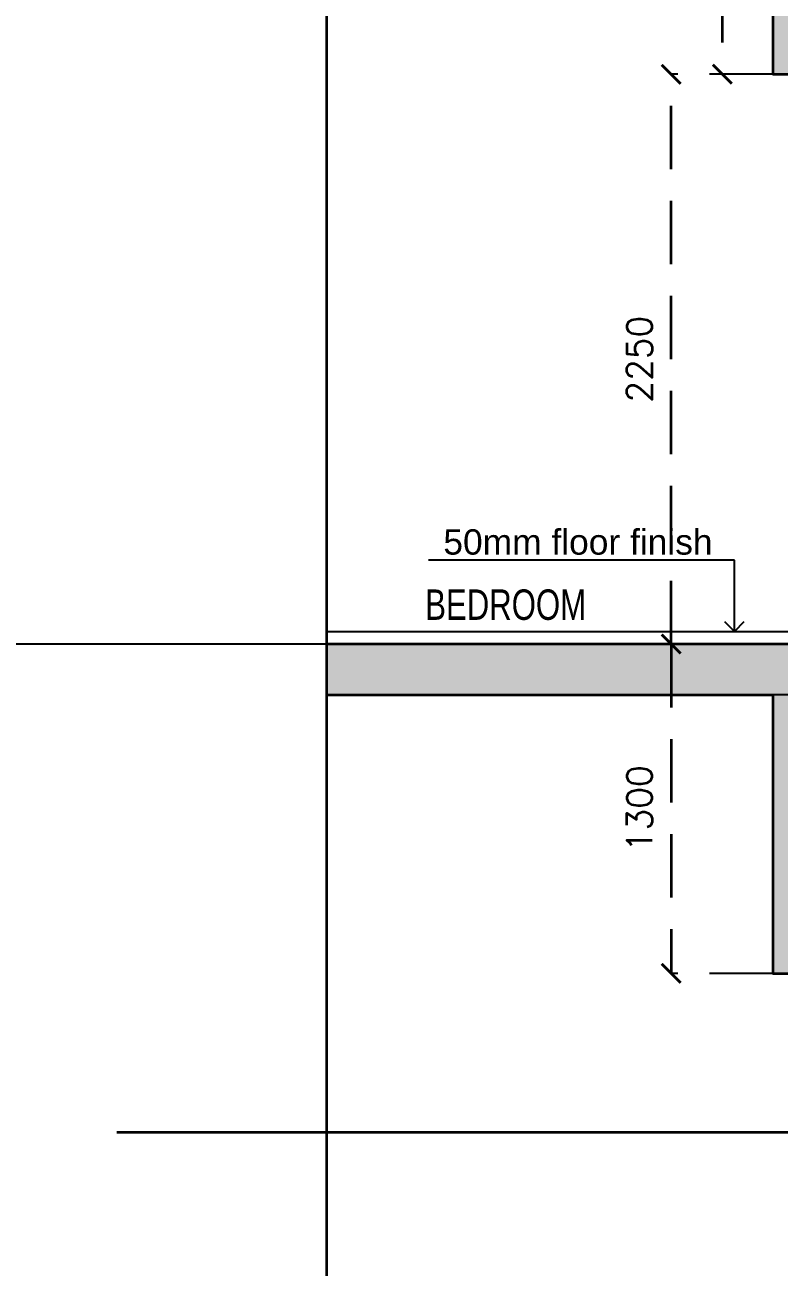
# Model space of a CAD drawing. Header units: millimetres. Extents: x 1066295 to 1300022, y -5734212 to -5454663.
# Drawn here: x 1117846 to 1120826, y -5679454 to -5674548 of the extents above; entities that cross this region are included whole.
import ezdxf

# ---------------------------------------------------------------- set-up
doc = ezdxf.new("R2010")
doc.units = ezdxf.units.MM
doc.header["$LTSCALE"] = 1000
doc.header["$MEASUREMENT"] = 0
for name, pattern in [('AUDIT_D_120904163729-0', [0]), ('T9_PROFILE SECTIONS$0$AUDIT_D_120904163729-0', [0]), ('T9_PROFILE SECTIONS$0$HIDDEN', [0.375, 0.25, -0.125]), ('T9_PROFILE SECTIONS$0$HIDDEN2', [0.1875, 0.125, -0.0625])]:
    doc.linetypes.add(name, pattern=pattern)
doc.layers.get('0').update_dxf_attribs({"linetype": 'AUDIT_D_120904163729-0'})
for name, color, linetype, lineweight in [('T9_PROFILE SECTIONS$0$A-DIMENSION', 2, 'Continuous', 35), ('T9_PROFILE SECTIONS$0$A-SLAB', 3, 'Continuous', 35), ('T9_PROFILE SECTIONS$0$a-Text', 4, 'Continuous', 0), ('T9_PROFILE SECTIONS$0$R0-18-10-2014-T1-1st Podium Floor Plan$0$Text', 7, 'Continuous', 0)]:
    doc.layers.add(name, color=color, linetype=linetype, lineweight=lineweight)
for name, color, linetype in [('T9_PROFILE SECTIONS$0$a-rcc', 3, 'Continuous'), ('T9_PROFILE SECTIONS$0$A-WALL HATCH', 8, 'Continuous'), ('T9_PROFILE SECTIONS$0$F.F.L', 36, 'Continuous'), ('T9_PROFILE SECTIONS$0$HATCH 150', 8, 'Continuous'), ('T9_PROFILE SECTIONS$0$Leader', 2, 'T9_PROFILE SECTIONS$0$AUDIT_D_120904163729-0'), ('T9_PROFILE SECTIONS$0$LEVEL', 7, 'Continuous')]:
    doc.layers.add(name, color=color, linetype=linetype)
doc.styles.add('T9_PROFILE SECTIONS$0$ARIAL ARROW', font='arial.ttf')
doc.styles.add('T9_PROFILE SECTIONS$0$Romans 1', font='romans.shx', dxfattribs={"height": 100})
doc.styles.add('T9_PROFILE SECTIONS$0$RSP_TXT 500', font='swisscl.ttf', dxfattribs={"height": 250})
doc.dimstyles.new('T9_PROFILE SECTIONS$0$ALPINE S', dxfattribs={"dimscale": 0, "dimtxt": 100, "dimasz": 75, "dimexe": 0, "dimexo": 0, "dimgap": 75, "dimtad": 1, "dimdec": 0, "dimzin": 0, "dimdsep": 46, "dimtxsty": 'T9_PROFILE SECTIONS$0$Romans 1', "dimblk": 'T9_PROFILE SECTIONS$0$_ArchTick', "dimcen": 0.09, "dimclrd": 256, "dimclre": 256, "dimclrt": 7, "dimadec": 0, "dimazin": 0, "dimtfac": 1, "dimtdec": 0, "dimtofl": 0, "dimtmove": 1, "dimatfit": 0, "dimldrblk": 'T9_PROFILE SECTIONS$0$_Open90', "dimfxl": 1, "dimtolj": 1, "dimtzin": 0, "dimarcsym": 0})

# ---------------------------------------------------------------- blocks, each defined once
blk = doc.blocks.new('T9_PROFILE SECTIONS$0$A$C04612184')
at = {"layer": 'T9_PROFILE SECTIONS$0$LEVEL', "color": 8, "linetype": 'T9_PROFILE SECTIONS$0$HIDDEN2', "ltscale": 5}
blk.add_line((89.8181, 14.915), (-67.8271, 14.915), dxfattribs=at)
blk = doc.blocks.new('T9_PROFILE SECTIONS$0$_ArchTick')
at = {"color": 0, "linetype": 'ByBlock', "const_width": 0.15}
blk.add_lwpolyline([(-0.5, -0.5), (0.5, 0.5)], dxfattribs=at)
blk = doc.blocks.new('*D265')
at = {"layer": 'T9_PROFILE SECTIONS$0$A-DIMENSION', "linetype": 'T9_PROFILE SECTIONS$0$HIDDEN', "lineweight": -2, "transparency": 16777216}
for p, q in [((1763.4, -83550), (1361.6, -83550)), ((1763.4, -85800), (1361.6, -85800))]:
    blk.add_line(p, q, dxfattribs=at)
at = {"layer": 'T9_PROFILE SECTIONS$0$A-DIMENSION', "linetype": 'T9_PROFILE SECTIONS$0$HIDDEN', "transparency": 16777216}
blk.add_line((1361.6, -85800), (1361.6, -83550), dxfattribs=at)
at = {"layer": 'T9_PROFILE SECTIONS$0$A-DIMENSION', "linetype": 'ByBlock', "transparency": 16777216, "xscale": 75, "yscale": 75, "zscale": 75}
for p, rotation in [((1361.6, -83550), 90), ((1361.6, -85800), 270)]:
    blk.add_blockref('T9_PROFILE SECTIONS$0$_ArchTick', p, dxfattribs=dict(at, rotation=rotation))
at = {"layer": 'T9_PROFILE SECTIONS$0$A-DIMENSION', "color": 7, "linetype": 'ByBlock', "transparency": 16777216, "insert": (1236.6, -84675), "char_height": 100, "attachment_point": 5, "rotation": 90, "style": 'T9_PROFILE SECTIONS$0$Romans 1'}
blk.add_mtext('\\A1;2250', dxfattribs=at)
blk = doc.blocks.new('T9_PROFILE SECTIONS$0$_Open90')
at = {"color": 0, "linetype": 'ByBlock', "lineweight": -2}
for p, q in [((0, 0), (-1, 0)), ((-0.5, 0.5), (0, 0)), ((0, 0), (-0.5, -0.5))]:
    blk.add_line(p, q, dxfattribs=at)
blk = doc.blocks.new('*D266')
at = {"layer": 'T9_PROFILE SECTIONS$0$A-DIMENSION', "linetype": 'T9_PROFILE SECTIONS$0$HIDDEN', "lineweight": -2, "transparency": 16777216}
for p, q in [((1763.4, -85800), (1361.6, -85800)), ((1763.4, -87100), (1361.6, -87100))]:
    blk.add_line(p, q, dxfattribs=at)
at = {"layer": 'T9_PROFILE SECTIONS$0$A-DIMENSION', "linetype": 'T9_PROFILE SECTIONS$0$HIDDEN', "transparency": 16777216}
blk.add_line((1361.6, -85800), (1361.6, -87100), dxfattribs=at)
at = {"layer": 'T9_PROFILE SECTIONS$0$A-DIMENSION', "linetype": 'ByBlock', "transparency": 16777216, "xscale": 75, "yscale": 75, "zscale": 75}
for p, rotation in [((1361.6, -85800), 90), ((1361.6, -87100), 270)]:
    blk.add_blockref('T9_PROFILE SECTIONS$0$_ArchTick', p, dxfattribs=dict(at, rotation=rotation))
at = {"layer": 'T9_PROFILE SECTIONS$0$A-DIMENSION', "color": 7, "linetype": 'ByBlock', "transparency": 16777216, "insert": (1236.6, -86450), "char_height": 100, "attachment_point": 5, "rotation": 90, "style": 'T9_PROFILE SECTIONS$0$Romans 1'}
blk.add_mtext('\\A1;1300', dxfattribs=at)
blk = doc.blocks.new('*D219')
at = {"layer": 'T9_PROFILE SECTIONS$0$A-DIMENSION', "linetype": 'T9_PROFILE SECTIONS$0$HIDDEN', "lineweight": -2, "transparency": 16777216}
for p, q in [((1322621.8, -5676244.4), (1322621.8, -5676044.8)), ((1323371.8, -5676244.4), (1323371.8, -5676044.8))]:
    blk.add_line(p, q, dxfattribs=at)
at = {"layer": 'T9_PROFILE SECTIONS$0$A-DIMENSION', "linetype": 'T9_PROFILE SECTIONS$0$HIDDEN', "transparency": 16777216}
blk.add_line((1323371.8, -5676044.8), (1322621.8, -5676044.8), dxfattribs=at)
at = {"layer": 'T9_PROFILE SECTIONS$0$A-DIMENSION', "linetype": 'ByBlock', "transparency": 16777216, "xscale": 75, "yscale": 75, "zscale": 75, "rotation": 180}
blk.add_blockref('T9_PROFILE SECTIONS$0$_ArchTick', (1322621.8, -5676044.8), dxfattribs=at)
at = {"layer": 'T9_PROFILE SECTIONS$0$A-DIMENSION', "linetype": 'ByBlock', "transparency": 16777216, "xscale": 75, "yscale": 75, "zscale": 75}
blk.add_blockref('T9_PROFILE SECTIONS$0$_ArchTick', (1323371.8, -5676044.8), dxfattribs=at)
at = {"layer": 'T9_PROFILE SECTIONS$0$A-DIMENSION', "color": 7, "linetype": 'ByBlock', "transparency": 16777216, "insert": (1322996.8, -5676169.8), "char_height": 100, "attachment_point": 5, "rotation": 180, "style": 'T9_PROFILE SECTIONS$0$Romans 1'}
blk.add_mtext('\\A1;750', dxfattribs=at)
blk = doc.blocks.new('T9_PROFILE SECTIONS$0$87i')
at = {"layer": 'T9_PROFILE SECTIONS$0$HATCH 150'}
h = blk.add_hatch(color=8, dxfattribs=at)
h.dxf.hatch_style = 1
h.paths.add_polyline_path([(1323521.8, -5677944.4), (1323371.8, -5677944.4), (1323221.8, -5677944.4), (1323221.8, -5676444.4), (1323371.8, -5676444.4), (1323371.8, -5674481), (1323171.8, -5674481), (1323171.8, -5676244.4), (1322621.8, -5676244.4), (1322621.8, -5676444.4), (1323021.8, -5676444.4), (1323021.8, -5677944.4), (1322621.8, -5677944.4), (1322621.8, -5678104.4), (1323521.8, -5678104.4)])
at = {"layer": 'T9_PROFILE SECTIONS$0$A-SLAB', "linetype": 'ByBlock'}
blk.add_lwpolyline([(1323521.8, -5677944.4), (1323371.8, -5677944.4), (1323221.8, -5677944.4), (1323221.8, -5676444.4), (1323371.8, -5676444.4), (1323371.8, -5674481), (1323171.8, -5674481), (1323171.8, -5676244.4), (1322621.8, -5676244.4), (1322621.8, -5676444.4), (1323021.8, -5676444.4), (1323021.8, -5677944.4), (1322621.8, -5677944.4), (1322621.8, -5678104.4), (1323521.8, -5678104.4)], close=True, dxfattribs=at)
at = {"layer": 'T9_PROFILE SECTIONS$0$A-DIMENSION', "linetype": 'ByBlock'}
dim = blk.add_linear_dim(base=(1322621.8, -5676044.8), p1=(1323371.8, -5676244.4, 0), p2=(1322621.8, -5676244.4, 0), dimstyle='T9_PROFILE SECTIONS$0$ALPINE S', override={"dimscale": 1, "dimfxl": 5, "dimlwd": 65535, "dimarcsym": 1}, dxfattribs=at)
dim.commit()
dim.dimension.update_dxf_attribs({"geometry": '*D219', "text_midpoint": (1322996.8, -5676169.8)})
blk = doc.blocks.new('T9_PROFILE SECTIONS$0$A$C618E7BDF')
at = {"layer": 'T9_PROFILE SECTIONS$0$A-WALL HATCH', "linetype": 'ByBlock'}
h = blk.add_hatch(color=256, dxfattribs=at)
h.dxf.hatch_style = 1
h.paths.add_polyline_path([(5047.7, -87100), (5047.7, -86900), (1963.4, -86900), (1963.4, -86000), (1763.4, -86000), (1763.4, -87100)])
at = {"layer": 'T9_PROFILE SECTIONS$0$HATCH 150'}
h = blk.add_hatch(color=8, dxfattribs=at)
h.dxf.hatch_style = 1
h.paths.add_polyline_path([(1963.4, -85950), (1963.4, -85800), (0, -85800), (0, -86000), (1763.4, -86000), (1763.4, -87100), (1963.4, -87100), (1963.4, -86150)])
at = {"layer": 'T9_PROFILE SECTIONS$0$a-rcc', "linetype": 'ByBlock'}
blk.add_lwpolyline([(5047.7, -86900), (1963.4, -86900), (1963.4, -86000), (1763.4, -86000), (1763.4, -87100), (5047.7, -87100)], dxfattribs=at)
at = {"layer": 'T9_PROFILE SECTIONS$0$A-SLAB', "linetype": 'ByBlock', "elevation": 0}
blk.add_lwpolyline([(0, 708.7), (0, -45121.8), (204.4, -45121.8), (204.4, -45200.2), (-355.9, -45200.2), (-355.9, -45315.3), (0, -45315.3), (0, -88333.2)], dxfattribs=at)
at = {"layer": 'T9_PROFILE SECTIONS$0$A-SLAB', "linetype": 'ByBlock'}
blk.add_lwpolyline([(1963.4, -85950), (1963.4, -85950), (1963.4, -85800), (0, -85800), (0, -86000), (1763.4, -86000), (1763.4, -87100), (1963.4, -87100), (1963.4, -86150), (1963.4, -86150)], close=True, dxfattribs=at)
blk.add_lwpolyline([(9773.9, -87728.1), (3196.3, -87728.1), (3196.3, -87584.5), (3135.4, -87584.5), (3135.4, -87926.4), (3063.2, -87926.4), (3063.2, -87728.1), (-828.8, -87728.1)], dxfattribs=at)
at = {"layer": 'T9_PROFILE SECTIONS$0$F.F.L', "linetype": 'Continuous', "ltscale": 0.1}
blk.add_lwpolyline([(0, -85750), (1963.4, -85750), (1963.4, -85760), (3623.4, -85760)], dxfattribs=at)
at = {"layer": 'T9_PROFILE SECTIONS$0$a-Text', "insert": (390.1, -85705.9), "char_height": 120, "attachment_point": 7, "style": 'T9_PROFILE SECTIONS$0$RSP_TXT 500'}
blk.add_mtext_dynamic_manual_height_columns('BEDROOM', width=1106.248, gutter_width=500, heights=[0], dxfattribs=at)
at = {"layer": 'T9_PROFILE SECTIONS$0$R0-18-10-2014-T1-1st Podium Floor Plan$0$Text', "insert": (461.7, -85448.1), "char_height": 100, "width": 1133.401, "attachment_point": 7, "style": 'T9_PROFILE SECTIONS$0$ARIAL ARROW'}
blk.add_mtext('50mm floor finish   ', dxfattribs=at)
at = {"layer": 'T9_PROFILE SECTIONS$0$A-DIMENSION', "linetype": 'ByBlock'}
for base, p1, p2, picture, middle in [((1361.6, -83550), (1763.4, -85800), (1763.4, -83550, 0), '*D265', (1236.6, -84675)), ((1361.6, -87100), (1763.4, -85800, 0), (1763.4, -87100, 0), '*D266', (1236.6, -86450))]:
    dim = blk.add_linear_dim(base=base, p1=p1, p2=p2, angle=90, dimstyle='T9_PROFILE SECTIONS$0$ALPINE S', override={"dimscale": 1, "dimfxl": 5, "dimlwd": 65535, "dimarcsym": 1}, dxfattribs=at)
    dim.commit()
    dim.dimension.update_dxf_attribs({"geometry": picture, "text_midpoint": middle})
at = {"layer": 'T9_PROFILE SECTIONS$0$Leader'}
blk.add_leader([(1611.7, -85750), (1611.7, -85469.1), (403.1, -85469.1)], dimstyle='T9_PROFILE SECTIONS$0$ALPINE S', override={"dimscale": 1, "dimtad": 0}, dxfattribs=at)
at = {"linetype": 'ByBlock', "rotation": 90}
blk.add_blockref('T9_PROFILE SECTIONS$0$87i', (-5674481, -1406171.8), dxfattribs=at)
blk = doc.blocks.new('T9_PROFILE SECTIONS')
at = {"layer": 'T9_PROFILE SECTIONS$0$LEVEL', "linetype": 'ByBlock', "xscale": 1000, "yscale": 1000, "zscale": 1000}
blk.add_blockref('T9_PROFILE SECTIONS$0$A$C04612184', (1171279.5443, -5689510.054, -0.01), dxfattribs=at)
at = {"linetype": 'ByBlock'}
blk.add_blockref('T9_PROFILE SECTIONS$0$A$C618E7BDF', (1120782.8347, -5588795.054), dxfattribs=at)

msp = doc.modelspace()

# ---------------------------------------------------------------- block references
at = {"linetype": 'ByBlock'}
msp.add_blockref('T9_PROFILE SECTIONS', (-1745.2, -2398.4, 0.4), dxfattribs=at)

doc.saveas('drawing.dxf')
